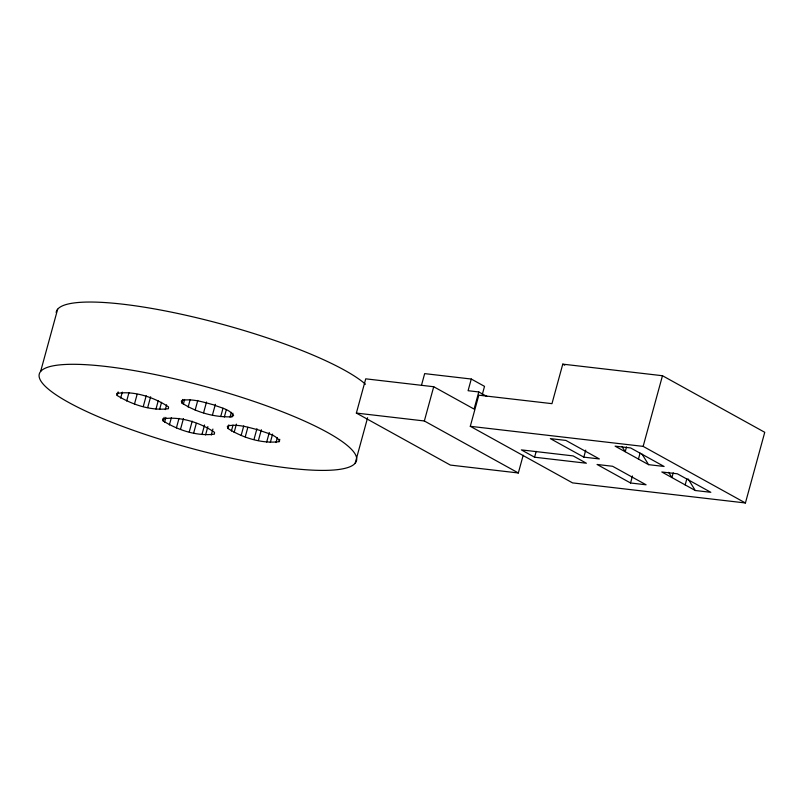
<?xml version="1.0" encoding="UTF-8"?>
<svg xmlns="http://www.w3.org/2000/svg" width="805" height="805" viewBox="0 0 805 805"><rect width="100%" height="100%" fill="white"/><g stroke="black" fill="none" stroke-linecap="round" stroke-linejoin="round"><path stroke-width="1.21" d="M40.622 371.467L57.648 309.211M117.178 395.507L116.594 393.534C133.449 390.385 154.56 397.388 168.567 406.938L168.396 408.719C150.887 410.993 132.01 404.663 117.178 395.507L118.154 391.914M120.67 398.103L122.3 392.116M126.667 401.021L128.961 392.649M134.505 403.939L137.122 394.359M143.27 406.505L146.208 395.728M147.687 407.572L150.636 396.795M155.969 409.091L158.253 400.709M159.591 409.514L161.553 402.329M165.287 409.614L166.595 404.824M163.163 420.945L162.58 418.972C179.374 415.853 200.515 422.595 214.553 432.376L214.382 434.157C196.873 436.411 177.996 430.132 163.163 420.945L164.14 417.352M164.562 422.182L165.87 417.393M169.372 424.99L171.344 417.805M181.92 403.023L181.336 401.051L182.172 400.367C192.697 398.515 203.303 402.148 213.406 404.774C220.198 407.722 229.264 408.9 233.601 415.44L231.931 416.799C214.633 417.513 196.42 412.391 181.92 403.023L182.896 399.431M176.396 427.948L179.012 418.369M183.319 404.261L184.627 399.471M180.491 429.377L183.439 418.6M188.139 407.058L190.101 399.884M195.152 410.027L197.768 400.447M189.245 431.943L192.194 421.176M193.673 433.01L196.289 423.43M203.574 412.804L206.523 402.027M201.944 434.529L204.571 424.96M205.577 434.952L207.861 426.57M212.429 415.088L215.378 404.311M211.272 435.052L212.902 429.065M220.711 416.608L222.995 408.236M224.333 417.03L226.296 409.846M230.029 417.131L231.337 412.341M227.895 428.461L227.322 426.489L228.157 425.805C238.693 423.923 249.278 427.646 259.391 430.212C266.183 433.16 275.24 434.338 279.587 440.888L279.124 441.673C261.645 443.837 242.697 437.799 227.895 428.461L228.882 424.869M231.931 416.799L232.917 413.207M231.397 431.067L233.027 425.08M234.114 432.506L236.408 424.124M241.138 435.465L243.754 425.885M245.233 436.894L247.849 427.314M253.988 439.46L256.936 428.693M258.405 440.526L261.353 429.749M266.686 442.056L269.313 432.476M270.309 442.468L272.603 434.096M276.014 442.569L277.323 437.779M279.124 441.673L279.778 439.278M523.18 455.258L518.34 472.968L450.357 465.079L356.363 413.076L365.732 378.833L433.714 386.732L474.085 409.071L478.774 391.954L468.087 390.707L471.277 379.034L424.668 373.621L421.478 385.293M355.166 463.227A164.431 31.657 15.3 0 0 138.43 371.336A164.431 31.657 15.3 0 0 100.082 417.473A164.431 31.657 15.3 0 0 355.166 463.227L367.603 417.735M518.34 472.968L424.346 420.975L433.714 386.732M470.291 426.308L478.804 395.185L551.968 403.657L562.775 364.142L662.475 375.724L764.75 432.305L745.42 502.964L572.556 482.889L470.291 426.308L643.145 446.383L745.42 502.964M482.286 394.531L484.519 386.36L471.277 379.034M534.59 457.21L521.348 449.884L573.14 455.902L586.382 463.227L534.59 457.21L536.19 451.374M583.826 457.139L550.348 438.624L565.885 440.426L599.363 458.941L583.826 457.139L585.738 450.136M626.511 446.946L625.203 451.736L621.943 446.463M630.546 482.99L597.069 464.465L612.605 466.276L646.083 484.791L630.546 482.99L632.458 475.986M638.446 459.061L640.086 453.074M643.145 446.383L662.475 375.724M673.232 472.797L671.923 477.586L668.663 472.314M685.166 484.912L686.806 478.925M356.363 413.076L424.346 420.975M648.568 464.656L664.105 466.467L630.627 447.942L615.09 446.141L648.568 464.656L642.048 454.121M695.289 490.507L710.825 492.308L677.347 473.793L661.811 471.982L695.289 490.507L688.114 478.915M562.775 364.142L564.748 365.239M478.774 391.954L486.924 396.463M56.159 312.481A164.431 31.657 15.3 0 1 191.51 316.526A164.431 31.657 15.3 0 1 365.5 384.226"/></g></svg>
